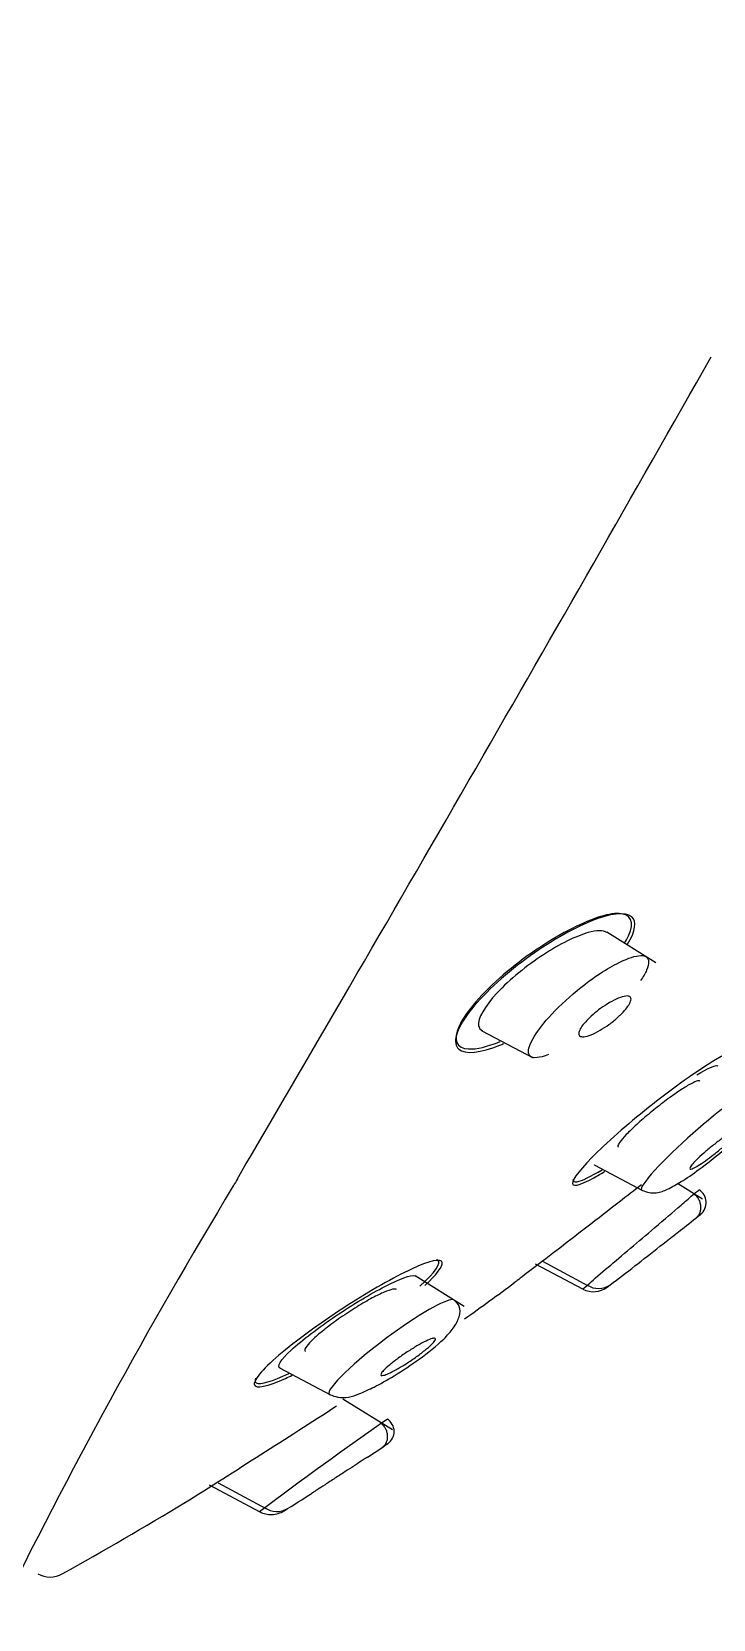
# Model space of a CAD drawing. Header units: millimetres. Extents: x -60 to 7633, y -2614 to 2146.
# Drawn here: x 508.19 to 522.02, y 1436.41 to 1468.66 of the extents above; entities that cross this region are included whole.
import ezdxf

# ---------------------------------------------------------------- set-up
doc = ezdxf.new("R2010")
doc.units = ezdxf.units.MM
doc.layers.get('0').update_dxf_attribs({"color": 250})

msp = doc.modelspace()

# ---------------------------------------------------------------- linework, layer by layer
at = {"linetype": 'Continuous'}
for p, q in [((520.852, 1449.747), (519.856, 1450.369)), ((517.324, 1448.368), (518.361, 1447.816)), ((519.611, 1445.637), (520.58, 1445.122)), ((521.801, 1444.948), (521.295, 1445.262)), ((519.374, 1443.114), (518.411, 1443.627)), ((518.553, 1443.684), (519.481, 1443.187)), ((520.363, 1443.538), (520.364, 1443.538)), ((516.965, 1442.766), (515.969, 1443.388)), ((513.212, 1441.519), (514.249, 1440.968)), ((515.505, 1440.261), (514.502, 1440.884)), ((511.785, 1439.138), (512.816, 1438.59)), ((511.967, 1439.179), (512.939, 1438.659)), ((513.873, 1438.972), (513.875, 1438.971))]:
    msp.add_line(p, q, dxfattribs=at)
for centre, radius, start, end in [((-665.188, 2134.533), 1364.397, 329.661183, 330.470347), ((534.421, 1432.536), 25.517, 149.8331, 150.2128), ((611.509, 1385.32), 115.907, 148.88686, 153.84639), ((521.567, 1444.877), 0.307, 308.9744, 57.6904), ((465.216, 1515.014), 90.278, 308.46849, 308.77941), ((305.794, 1718.936), 349.114, 308.19595, 308.21493), ((300.077, 1725.908), 358.132, 307.9591, 308.16606), ((465.216, 1515.014), 90.278, 307.25296, 307.65273), ((465.216, 1515.014), 89.078, 305.52179, 306.3271), ((519.586, 1443.528), 0.464, 242.4764, 307.1722), ((519.691, 1443.539), 0.409, 236.0503, 305.8687), ((350.208, 1694.691), 302.389, 302.18756, 302.88069), ((568.116, 1365.101), 91.979, 124.96682, 126.96335), ((515.242, 1440.224), 0.299, 304.1314, 57.4249), ((465.216, 1515.014), 90.278, 303.46784, 303.78103), ((350.935, 1691.1), 300.191, 303.19787, 303.22306), ((465.216, 1515.014), 90.278, 302.18837, 302.61786), ((465.216, 1515.014), 89.078, 299.29731, 301.15853), ((513.162, 1439.021), 0.423, 234.7654, 300.8709), ((508.561, 1437.767), 0.5, 240, 299.2973)]:
    msp.add_arc(centre, radius, start, end, dxfattribs=at)
for points, knots in [([(494.566, 1464.814), (495.924, 1467.798), (497.357, 1470.748), (501.389, 1478.471), (504.143, 1483.154), (510.109, 1492.257), (513.301, 1496.659), (520.072, 1505.164), (523.65, 1509.275), (531.165, 1517.119), (535.128, 1520.863), (543.491, 1527.809), (547.891, 1530.988), (552.413, 1534.009)], [0.6498496, 0.6498496, 0.6498496, 0.6498496, 0.6875, 0.6875, 0.75, 0.75, 0.8125, 0.8125, 0.875, 0.875, 0.9375, 0.9375, 0.9999943, 0.9999943, 0.9999943, 0.9999943]), ([(520.279, 1450.125), (520.442, 1450.392), (520.469, 1450.592), (520.235, 1450.793), (519.926, 1450.751), (519.144, 1450.434), (518.674, 1450.163), (517.761, 1449.491), (517.322, 1449.087), (516.791, 1448.385), (516.72, 1448.108), (516.985, 1447.879), (517.298, 1447.919), (517.712, 1448.085), (517.739, 1448.096), (517.765, 1448.107)], [0.0219778, 0.0219778, 0.0219778, 0.0219778, 0.125, 0.125, 0.25, 0.25, 0.375, 0.375, 0.5, 0.5, 0.625, 0.625, 0.75, 0.75, 0.7583289, 0.7583289, 0.7583289, 0.7583289]), ([(520.296, 1450.293), (520.429, 1450.581), (520.344, 1450.738), (519.874, 1450.759), (519.499, 1450.631), (518.647, 1450.181), (518.174, 1449.861), (517.337, 1449.142), (516.99, 1448.747), (516.726, 1448.175), (516.812, 1448.011), (517.212, 1447.988), (517.435, 1448.042), (517.692, 1448.146)], [0, 0, 0, 0, 0.125, 0.125, 0.25, 0.25, 0.375, 0.375, 0.5, 0.5, 0.625, 0.625, 0.7088593, 0.7088593, 0.7088593, 0.7088593]), ([(519.86, 1450.364), (519.786, 1450.411), (519.651, 1450.408), (519.231, 1450.291), (518.905, 1450.13), (518.233, 1449.691), (517.887, 1449.412), (517.63, 1449.136)], [0.6645463, 0.6645463, 0.6645463, 0.6645463, 0.75, 0.75, 0.875, 0.875, 1, 1, 1, 1]), ([(519.253, 1449.183), (519.529, 1449.411), (520.026, 1449.744), (520.482, 1449.911), (520.712, 1449.882), (520.726, 1449.689), (520.595, 1449.464), (520.542, 1449.388)], [0, 0, 0, 0, 0.1119734, 0.193359, 0.2431417, 0.3273743, 0.3664244, 0.3664244, 0.3664244, 0.3664244]), ([(517.63, 1449.136), (517.373, 1448.859), (517.234, 1448.609), (517.264, 1448.422), (517.291, 1448.387), (517.332, 1448.365)], [0, 0, 0, 0, 0.125, 0.125, 0.1685749, 0.1685749, 0.1685749, 0.1685749]), ([(518.674, 1447.881), (518.494, 1447.812), (518.219, 1447.784), (518.276, 1448.126), (518.677, 1448.663), (519.045, 1449.012), (519.253, 1449.183)], [0.6517202, 0.6517202, 0.6517202, 0.6517202, 0.7482602, 0.8460034, 0.9157991, 1, 1, 1, 1]), ([(520.076, 1448.635), (520.021, 1448.585), (519.961, 1448.537), (519.901, 1448.493), (519.841, 1448.45), (519.78, 1448.41), (519.722, 1448.376), (519.659, 1448.339), (519.598, 1448.309), (519.543, 1448.287), (519.486, 1448.264), (519.435, 1448.249), (519.394, 1448.245), (519.354, 1448.241), (519.323, 1448.247), (519.306, 1448.264), (519.29, 1448.278), (519.284, 1448.302), (519.291, 1448.333), (519.297, 1448.36), (519.312, 1448.394), (519.335, 1448.431), (519.357, 1448.466), (519.387, 1448.505), (519.422, 1448.544), (519.457, 1448.584), (519.498, 1448.625), (519.542, 1448.666), (519.589, 1448.709), (519.641, 1448.751), (519.692, 1448.79), (519.75, 1448.834), (519.809, 1448.875), (519.866, 1448.91), (519.929, 1448.949), (519.991, 1448.983), (520.047, 1449.009), (520.107, 1449.037), (520.163, 1449.057), (520.208, 1449.066), (520.253, 1449.076), (520.291, 1449.075), (520.315, 1449.065), (520.337, 1449.055), (520.349, 1449.035), (520.349, 1449.008), (520.349, 1448.983), (520.338, 1448.952), (520.319, 1448.916), (520.301, 1448.882), (520.275, 1448.845), (520.243, 1448.806), (520.211, 1448.767), (520.173, 1448.726), (520.131, 1448.686), (520.114, 1448.669), (520.095, 1448.652), (520.076, 1448.635)], [0, 0, 0, 0, 0.056664, 0.056664, 0.056664, 0.113057, 0.113057, 0.113057, 0.174093, 0.174093, 0.174093, 0.237763, 0.237763, 0.237763, 0.299225, 0.299225, 0.299225, 0.354385, 0.354385, 0.354385, 0.403047, 0.403047, 0.403047, 0.448343, 0.448343, 0.448343, 0.493993, 0.493993, 0.493993, 0.54296, 0.54296, 0.54296, 0.597163, 0.597163, 0.597163, 0.656959, 0.656959, 0.656959, 0.720299, 0.720299, 0.720299, 0.782719, 0.782719, 0.782719, 0.839638, 0.839638, 0.839638, 0.889793, 0.889793, 0.889793, 0.93566, 0.93566, 0.93566, 0.980913, 0.980913, 0.980913, 1, 1, 1, 1]), ([(522.292, 1447.515), (522.499, 1447.738), (522.613, 1447.901), (522.592, 1448.047), (522.386, 1447.971), (521.735, 1447.579), (521.304, 1447.275), (520.433, 1446.596), (519.99, 1446.217), (519.343, 1445.59), (519.148, 1445.346), (519.173, 1445.178), (519.387, 1445.254), (519.745, 1445.465), (519.779, 1445.486), (519.815, 1445.508)], [0.0266864, 0.0266864, 0.0266864, 0.0266864, 0.125, 0.125, 0.25, 0.25, 0.375, 0.375, 0.5, 0.5, 0.625, 0.625, 0.75, 0.75, 0.7629196, 0.7629196, 0.7629196, 0.7629196]), ([(521.746, 1447.345), (521.736, 1447.355), (521.711, 1447.353), (521.675, 1447.34), (521.636, 1447.326), (521.584, 1447.301), (521.523, 1447.266), (521.459, 1447.229), (521.383, 1447.181), (521.301, 1447.126), (521.217, 1447.068), (521.123, 1447.001), (521.029, 1446.929), (520.932, 1446.856), (520.832, 1446.777), (520.736, 1446.697), (520.641, 1446.619), (520.547, 1446.538), (520.464, 1446.462), (520.383, 1446.388), (520.31, 1446.317), (520.252, 1446.256), (520.195, 1446.197), (520.151, 1446.145), (520.122, 1446.104), (520.095, 1446.065), (520.081, 1446.036), (520.083, 1446.018), (520.084, 1446.011), (520.087, 1446.006), (520.093, 1446.003)], [0.0516305, 0.0516305, 0.0516305, 0.0516305, 0.1013386, 0.1013386, 0.1013386, 0.1530409, 0.1530409, 0.1530409, 0.2068434, 0.2068434, 0.2068434, 0.2628029, 0.2628029, 0.2628029, 0.3200546, 0.3200546, 0.3200546, 0.3770274, 0.3770274, 0.3770274, 0.4321712, 0.4321712, 0.4321712, 0.4848399, 0.4848399, 0.4848399, 0.5356105, 0.5356105, 0.5356105, 0.5570303, 0.5570303, 0.5570303, 0.5570303]), ([(522.872, 1447.177), (522.84, 1447.196), (522.731, 1447.147), (522.172, 1446.783), (521.476, 1446.198), (520.755, 1445.46), (520.587, 1445.257), (520.552, 1445.149), (520.555, 1445.134), (520.568, 1445.129)], [0.4056575, 0.4056575, 0.4056575, 0.4056575, 0.5, 0.5, 0.75, 0.75, 0.875, 0.875, 0.9106599, 0.9106599, 0.9106599, 0.9106599]), ([(521.229, 1445.225), (521.277, 1445.251), (521.417, 1445.326), (521.756, 1445.563), (522.22, 1445.927), (522.613, 1446.282), (522.863, 1446.589), (522.985, 1446.829), (523.002, 1447.055), (522.92, 1447.135), (522.871, 1447.178)], [0, 0, 0, 0, 0.064368, 0.213407, 0.388332, 0.58154, 0.682018, 0.787551, 0.896134, 1, 1, 1, 1]), ([(522.479, 1446.356), (522.449, 1446.344), (522.411, 1446.322), (522.368, 1446.295), (522.324, 1446.268), (522.274, 1446.234), (522.221, 1446.196), (522.166, 1446.157), (522.106, 1446.112), (522.047, 1446.065), (521.986, 1446.018), (521.924, 1445.967), (521.867, 1445.917), (521.81, 1445.868), (521.756, 1445.82), (521.71, 1445.775), (521.667, 1445.734), (521.629, 1445.695), (521.601, 1445.662), (521.575, 1445.633), (521.557, 1445.607), (521.548, 1445.59), (521.539, 1445.573), (521.539, 1445.562), (521.546, 1445.557), (521.554, 1445.553), (521.57, 1445.556), (521.592, 1445.564), (521.616, 1445.574), (521.647, 1445.59), (521.684, 1445.611), (521.723, 1445.634), (521.769, 1445.663), (521.818, 1445.697), (521.87, 1445.733), (521.927, 1445.775), (521.985, 1445.82), (522.045, 1445.866), (522.108, 1445.916), (522.167, 1445.965), (522.225, 1446.015), (522.283, 1446.065), (522.333, 1446.112), (522.381, 1446.156), (522.424, 1446.199), (522.457, 1446.235), (522.488, 1446.269), (522.512, 1446.298), (522.527, 1446.32), (522.541, 1446.341), (522.546, 1446.356), (522.544, 1446.364)], [0, 0, 0, 0, 0.0559801, 0.0559801, 0.0559801, 0.1117852, 0.1117852, 0.1117852, 0.1703855, 0.1703855, 0.1703855, 0.2304415, 0.2304415, 0.2304415, 0.2889475, 0.2889475, 0.2889475, 0.3435242, 0.3435242, 0.3435242, 0.3939711, 0.3939711, 0.3939711, 0.4420946, 0.4420946, 0.4420946, 0.4903644, 0.4903644, 0.4903644, 0.5409121, 0.5409121, 0.5409121, 0.5950478, 0.5950478, 0.5950478, 0.6528375, 0.6528375, 0.6528375, 0.7127477, 0.7127477, 0.7127477, 0.7719404, 0.7719404, 0.7719404, 0.8277092, 0.8277092, 0.8277092, 0.8792192, 0.8792192, 0.8792192, 0.9278082, 0.9278082, 0.9278082, 0.9278082]), ([(519.172, 1445.35), (519.166, 1445.307), (519.193, 1445.289), (519.353, 1445.316), (519.536, 1445.405), (519.765, 1445.544)], [0.6965754, 0.6965754, 0.6965754, 0.6965754, 0.75, 0.75, 0.837017, 0.837017, 0.837017, 0.837017]), ([(520.56, 1445.236), (520.418, 1445.125), (520.266, 1445.007), (519.679, 1444.552), (519.213, 1444.192), (518.442, 1443.599), (518.133, 1443.363), (517.982, 1443.247), (517.965, 1443.235), (517.966, 1443.236)], [0.3296864, 0.3296864, 0.3296864, 0.3296864, 0.375, 0.375, 0.5, 0.5, 0.625, 0.625, 0.6629773, 0.6629773, 0.6629773, 0.6629773]), ([(519.371, 1443.116), (519.368, 1443.117), (519.368, 1443.118), (519.451, 1443.191), (519.893, 1443.573), (520.661, 1444.22), (521.248, 1444.724), (521.626, 1445.051), (521.69, 1445.103), (521.731, 1445.137)], [0, 0, 0, 0, 0.00009, 0.135569, 0.290612, 0.557391, 0.722869, 0.817115, 1, 1, 1, 1]), ([(520.567, 1445.129), (520.622, 1445.107), (520.713, 1445.07), (520.911, 1445.074), (521.057, 1445.125), (521.178, 1445.194), (521.229, 1445.225)], [0, 0, 0, 0, 0.200149, 0.393537, 0.779589, 1, 1, 1, 1]), ([(521.67, 1444.567), (521.686, 1444.582), (521.714, 1444.608), (521.747, 1444.665), (521.767, 1444.733), (521.769, 1444.807), (521.753, 1444.882), (521.722, 1444.949), (521.678, 1445.008), (521.645, 1445.034), (521.627, 1445.049)], [0, 0, 0, 0, 0.112913, 0.23558, 0.365738, 0.499993, 0.634249, 0.76441, 0.887082, 1, 1, 1, 1]), ([(516.165, 1443.19), (516.401, 1443.412), (516.532, 1443.584), (516.499, 1443.752), (516.253, 1443.691), (515.532, 1443.356), (515.06, 1443.087), (514.116, 1442.479), (513.628, 1442.13), (512.907, 1441.527), (512.683, 1441.276), (512.722, 1441.083), (512.973, 1441.14), (513.378, 1441.324), (513.424, 1441.345), (513.471, 1441.368)], [0.0258392, 0.0258392, 0.0258392, 0.0258392, 0.125, 0.125, 0.25, 0.25, 0.375, 0.375, 0.5, 0.5, 0.625, 0.625, 0.75, 0.75, 0.7652237, 0.7652237, 0.7652237, 0.7652237]), ([(513.229, 1441.512), (513.145, 1441.536), (513.231, 1441.676), (513.672, 1442.083), (514.01, 1442.339), (514.701, 1442.805), (515.06, 1443.021), (515.647, 1443.324), (515.881, 1443.412), (515.967, 1443.388), (515.971, 1443.386), (515.975, 1443.384)], [0, 0, 0, 0, 0.125, 0.125, 0.25, 0.25, 0.375, 0.375, 0.5, 0.5, 0.5075152, 0.5075152, 0.5075152, 0.5075152]), ([(516.063, 1443.175), (516.374, 1443.459), (516.51, 1443.659), (516.417, 1443.708), (516.408, 1443.711), (516.398, 1443.713)], [0, 0, 0, 0, 0.125, 0.125, 0.1355159, 0.1355159, 0.1355159, 0.1355159]), ([(515.589, 1443.107), (515.576, 1443.119), (515.548, 1443.121), (515.507, 1443.113), (515.465, 1443.105), (515.407, 1443.085), (515.34, 1443.057), (515.269, 1443.026), (515.185, 1442.985), (515.095, 1442.937), (514.999, 1442.885), (514.894, 1442.824), (514.787, 1442.759), (514.677, 1442.69), (514.563, 1442.615), (514.454, 1442.539), (514.345, 1442.464), (514.238, 1442.385), (514.144, 1442.311), (514.053, 1442.239), (513.971, 1442.17), (513.906, 1442.109), (513.845, 1442.051), (513.797, 1442), (513.767, 1441.959), (513.739, 1441.92), (513.726, 1441.89), (513.729, 1441.871), (513.731, 1441.862), (513.736, 1441.856), (513.744, 1441.851)], [0.0496094, 0.0496094, 0.0496094, 0.0496094, 0.0985449, 0.0985449, 0.0985449, 0.1493019, 0.1493019, 0.1493019, 0.2030379, 0.2030379, 0.2030379, 0.2599312, 0.2599312, 0.2599312, 0.3188368, 0.3188368, 0.3188368, 0.3774499, 0.3774499, 0.3774499, 0.4333726, 0.4333726, 0.4333726, 0.4856033, 0.4856033, 0.4856033, 0.5350598, 0.5350598, 0.5350598, 0.5579296, 0.5579296, 0.5579296, 0.5579296]), ([(516.752, 1442.898), (516.701, 1442.923), (516.542, 1442.862), (515.866, 1442.494), (515.131, 1441.964), (514.385, 1441.275), (514.215, 1441.077), (514.214, 1440.992), (514.22, 1440.982), (514.232, 1440.977)], [0.3955311, 0.3955311, 0.3955311, 0.3955311, 0.5, 0.5, 0.75, 0.75, 0.875, 0.875, 0.9007327, 0.9007327, 0.9007327, 0.9007327]), ([(514.98, 1441.057), (515.035, 1441.081), (515.191, 1441.151), (515.566, 1441.367), (516.069, 1441.7), (516.492, 1442.032), (516.756, 1442.327), (516.878, 1442.558), (516.888, 1442.774), (516.803, 1442.855), (516.753, 1442.898)], [0, 0, 0, 0, 0.064742, 0.215831, 0.395557, 0.592328, 0.693437, 0.798026, 0.903196, 1, 1, 1, 1]), ([(516.311, 1442.113), (516.279, 1442.104), (516.237, 1442.086), (516.189, 1442.063), (516.141, 1442.04), (516.086, 1442.011), (516.028, 1441.978), (515.965, 1441.942), (515.898, 1441.901), (515.831, 1441.857), (515.761, 1441.812), (515.689, 1441.762), (515.623, 1441.714), (515.558, 1441.667), (515.496, 1441.618), (515.444, 1441.574), (515.396, 1441.534), (515.355, 1441.497), (515.326, 1441.465), (515.3, 1441.437), (515.282, 1441.414), (515.274, 1441.396), (515.266, 1441.38), (515.268, 1441.37), (515.277, 1441.365), (515.286, 1441.36), (515.304, 1441.36), (515.328, 1441.366), (515.354, 1441.373), (515.388, 1441.385), (515.427, 1441.402), (515.47, 1441.421), (515.52, 1441.447), (515.574, 1441.476), (515.633, 1441.509), (515.697, 1441.547), (515.763, 1441.588), (515.832, 1441.631), (515.903, 1441.679), (515.971, 1441.728), (516.039, 1441.775), (516.104, 1441.825), (516.162, 1441.871), (516.214, 1441.914), (516.262, 1441.955), (516.298, 1441.991), (516.33, 1442.022), (516.354, 1442.05), (516.367, 1442.071), (516.379, 1442.09), (516.383, 1442.104), (516.378, 1442.112)], [0, 0, 0, 0, 0.0566643, 0.0566643, 0.0566643, 0.1130572, 0.1130572, 0.1130572, 0.1740926, 0.1740926, 0.1740926, 0.2377628, 0.2377628, 0.2377628, 0.2992249, 0.2992249, 0.2992249, 0.3543849, 0.3543849, 0.3543849, 0.4030468, 0.4030468, 0.4030468, 0.4483428, 0.4483428, 0.4483428, 0.4939928, 0.4939928, 0.4939928, 0.5429598, 0.5429598, 0.5429598, 0.5971634, 0.5971634, 0.5971634, 0.6569589, 0.6569589, 0.6569589, 0.7202992, 0.7202992, 0.7202992, 0.7827191, 0.7827191, 0.7827191, 0.8396382, 0.8396382, 0.8396382, 0.8897929, 0.8897929, 0.8897929, 0.9356596, 0.9356596, 0.9356596, 0.9356596]), ([(516.373, 1442.117), (516.366, 1442.121), (516.355, 1442.122), (516.34, 1442.12), (516.332, 1442.118), (516.322, 1442.116), (516.311, 1442.113)], [0.94736578, 0.94736578, 0.94736578, 0.94736578, 0.98091308, 0.98091308, 0.98091308, 1, 1, 1, 1]), ([(512.73, 1441.311), (512.709, 1441.262), (512.712, 1441.228), (512.822, 1441.168), (513.073, 1441.245), (513.403, 1441.4)], [0.5826561, 0.5826561, 0.5826561, 0.5826561, 0.625, 0.625, 0.7375765, 0.7375765, 0.7375765, 0.7375765]), ([(514.231, 1440.978), (514.293, 1440.954), (514.484, 1440.882), (514.743, 1440.945), (514.924, 1441.03), (514.98, 1441.057)], [0, 0, 0, 0, 0.222399, 0.794973, 1, 1, 1, 1]), ([(515.299, 1439.904), (515.316, 1439.917), (515.345, 1439.941), (515.383, 1439.995), (515.406, 1440.062), (515.412, 1440.137), (515.399, 1440.214), (515.369, 1440.284), (515.327, 1440.344), (515.295, 1440.372), (515.277, 1440.387)], [0, 0, 0, 0, 0.11187, 0.234253, 0.364819, 0.499911, 0.63502, 0.765633, 0.888075, 1, 1, 1, 1]), ([(514.872, 1439.621), (514.83, 1439.593), (514.778, 1439.559), (514.722, 1439.523), (514.666, 1439.487), (514.605, 1439.447), (514.543, 1439.407), (514.476, 1439.363), (514.407, 1439.318), (514.34, 1439.274), (514.27, 1439.229), (514.201, 1439.184), (514.139, 1439.144), (514.079, 1439.105), (514.025, 1439.07), (513.981, 1439.042), (513.943, 1439.017), (513.912, 1438.997), (513.894, 1438.985), (513.88, 1438.976), (513.873, 1438.972), (513.873, 1438.972)], [0, 0, 0, 0, 0.0566643, 0.0566643, 0.0566643, 0.1130572, 0.1130572, 0.1130572, 0.1740926, 0.1740926, 0.1740926, 0.2377628, 0.2377628, 0.2377628, 0.2992249, 0.2992249, 0.2992249, 0.3543849, 0.3543849, 0.3543849, 0.3948859, 0.3948859, 0.3948859, 0.3948859]), ([(515.002, 1439.706), (515.002, 1439.706), (514.995, 1439.701), (514.981, 1439.692), (514.966, 1439.682), (514.943, 1439.667), (514.913, 1439.648), (514.901, 1439.64), (514.887, 1439.631), (514.872, 1439.621)], [0.8947354, 0.8947354, 0.8947354, 0.8947354, 0.9356596, 0.9356596, 0.9356596, 0.9809131, 0.9809131, 0.9809131, 1, 1, 1, 1]), ([(512.812, 1438.593), (512.887, 1438.554), (512.975, 1438.534), (513.148, 1438.54), (513.234, 1438.566), (513.307, 1438.613)], [0, 0, 0, 0, 0.5, 0.5, 1, 1, 1, 1])]:
    msp.add_open_spline(points, degree=3, knots=knots, dxfattribs=at)
for points in [[(520.21, 1450.137), (520.244, 1450.192), (520.273, 1450.244), (520.296, 1450.293)], [(521.682, 1447.47), (521.907, 1447.609), (522.065, 1447.678), (522.111, 1447.654)], [(519.617, 1445.634), (519.612, 1445.636), (519.608, 1445.64), (519.605, 1445.644)]]:
    msp.add_open_spline(points, degree=3, dxfattribs=at)

doc.saveas('drawing.dxf')
